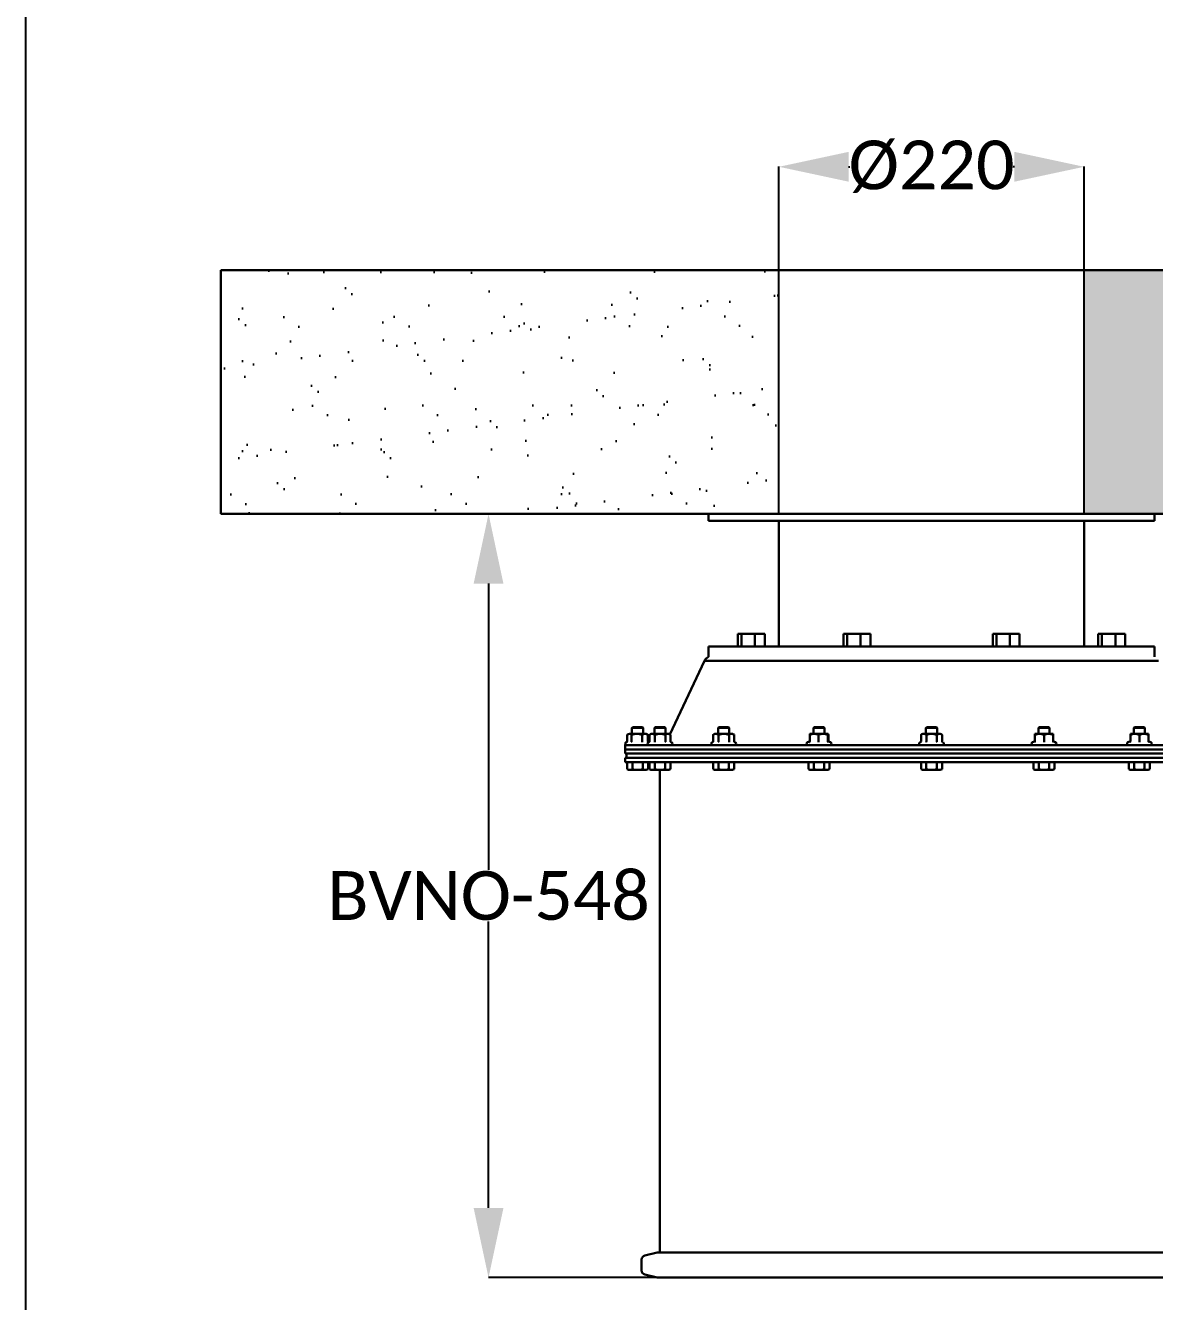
# Model space of a CAD drawing. Header units: millimetres. Extents: x 13935 to 21534, y -198 to 9202.
# Drawn here: x 13935 to 14746, y 5312 to 6227 of the extents above; entities that cross this region are included whole.
import ezdxf

# ---------------------------------------------------------------- set-up
doc = ezdxf.new("R2010")
doc.units = ezdxf.units.MM
doc.header["$LTSCALE"] = 326.7
doc.header["$PDMODE"] = 3
doc.header["$PDSIZE"] = 8
doc.layers.get('0').update_dxf_attribs({"linetype": 'CONTINUOUS'})
doc.layers.get('Defpoints').update_dxf_attribs({"linetype": 'CONTINUOUS'})
doc.styles.get("Standard").update_dxf_attribs({"font": 'calibri.ttf'})
doc.dimstyles.get("Standard").update_dxf_attribs({"dimtxt": 35, "dimasz": 35, "dimexe": 0.08, "dimexo": 1, "dimtad": 1, "dimdsep": 46, "dimtxsty": 'Standard', "dimblk": '_FILLED', "dimblk1": '_FILLED', "dimblk2": '_FILLED', "dimcen": 0.09, "dimazin": 2, "dimtol": 1, "dimtp": 0.01, "dimtm": 0.01, "dimtfac": 1, "dimtofl": 0, "dimtmove": 0, "dimatfit": 3, "dimldrblk": '_FILLED', "dimfxl": 1, "dimtolj": 1, "dimarcsym": 0})

# ---------------------------------------------------------------- blocks, each defined once
blk = doc.blocks.new('_FILLED')
at = {"color": 0, "linetype": 'ByBlock'}
blk.add_solid([(0, 0), (-1, 0.214), (-1, -0.214)], dxfattribs=at)
blk = doc.blocks.new('*D2243')
at = {"color": 0, "linetype": 'ByBlock', "lineweight": -2}
for p, q in [((14867.4, 5876.76), (14267.67, 5876.76)), ((14267.75, 5826.76), (14267.75, 5621.29)), ((14267.75, 5378.71), (14267.75, 5584.18)), ((14650.38, 5328.71), (14267.67, 5328.71))]:
    blk.add_line(p, q, dxfattribs=at)
at = {"layer": 'Defpoints', "color": 0}
for p in [(14868.4, 5876.76), (14267.75, 5328.71), (14651.38, 5328.71)]:
    blk.add_point(p, dxfattribs=at)
at = {"color": 0, "linetype": 'ByBlock', "lineweight": -2, "xscale": 50, "yscale": 50, "zscale": 50}
for p, rotation in [((14267.75, 5876.76), 90), ((14267.75, 5328.71), 270)]:
    blk.add_blockref('_FILLED', p, dxfattribs=dict(at, rotation=rotation))
at = {"color": 0, "lineweight": 30, "insert": (14267.75, 5602.73), "char_height": 35, "attachment_point": 5}
blk.add_mtext('\\A1;\\A1;BVNO-548', dxfattribs=at)
blk = doc.blocks.new('*D2269')
at = {"color": 0, "linetype": 'ByBlock', "lineweight": -2}
for p, q in [((14476.22, 5965.26), (14476.22, 6126)), ((14695.22, 5965.26), (14695.22, 6126)), ((14526.22, 6125.92), (14527.17, 6125.92)), ((14645.22, 6125.92), (14644.27, 6125.92))]:
    blk.add_line(p, q, dxfattribs=at)
at = {"layer": 'Defpoints', "color": 0}
for p in [(14695.22, 6125.92), (14476.22, 5964.26), (14695.22, 5964.26)]:
    blk.add_point(p, dxfattribs=at)
at = {"color": 0, "linetype": 'ByBlock', "lineweight": -2, "xscale": 50, "yscale": 50, "zscale": 50, "rotation": 180}
blk.add_blockref('_FILLED', (14476.22, 6125.92), dxfattribs=at)
at = {"color": 0, "linetype": 'ByBlock', "lineweight": -2, "xscale": 50, "yscale": 50, "zscale": 50}
blk.add_blockref('_FILLED', (14695.22, 6125.92), dxfattribs=at)
at = {"color": 0, "insert": (14585.72, 6125.92), "char_height": 35, "attachment_point": 5}
blk.add_mtext('\\A1;\\A1;%%C220', dxfattribs=at)

msp = doc.modelspace()

# ---------------------------------------------------------------- hatches: boundary and pattern name
at = {"linetype": 'ByBlock', "lineweight": 30}
h = msp.add_hatch(dxfattribs=at)
h.set_pattern_fill('AR-SAND', color=256)
h.set_pattern_definition([(37.5, (6942.39, 5304.786), (-1.60003, 48.94132), [0, -38.608, 0, -43.18, 0, -41.275]), (7.5, (6942.39, 5304.786), (44.95233, 71.6825), [0, -20.828, 0, -34.798, 0, -13.335]), (327.5, (6911.15, 5304.786), (79.09924, 0.14372), [0, -12.7, 0, -45.72, 0, -59.69]), (317.5, (6911.15, 5304.786), (76.35565, 22.29293), [0, -6.35, 0, -29.972, 0, -34.29])])
h.paths.add_polyline_path([(14476.21672, 5876.7575), (14425.71672, 5876.7575), (14075.71672, 5876.7575), (14075.71672, 6051.7575), (14476.21672, 6051.7575)])
h = msp.add_hatch(dxfattribs=at)
h.set_pattern_fill('AR-SAND', color=256)
h.set_pattern_definition([(37.5, (7975.873, 5304.493), (-1.60003, 48.94132), [0, -38.608, 0, -43.18, 0, -41.275]), (7.5, (7975.87, 5304.49), (44.95233, 71.6825), [0, -20.828, 0, -34.798, 0, -13.335]), (327.5, (7944.63, 5304.493), (79.09924, 0.14372), [0, -12.7, 0, -45.72, 0, -59.69]), (317.5, (7944.63, 5304.49), (76.35565, 22.29293), [0, -6.35, 0, -29.972, 0, -34.29])])
h.paths.add_polyline_path([(17131.09539, 5876.7575), (15459.19737, 5876.46395), (14695.21672, 5876.7575), (14695.21672, 6051.7575), (17131.09539, 6051.7575)])

# ---------------------------------------------------------------- linework, layer by layer
at = {"linetype": 'ByBlock'}
for p, q in [((13935.41719, 9201.73418), (13935.41719, 4662.21607)), ((14476.21672, 5876.7575), (14476.21672, 6051.7575)), ((14695.21672, 5876.7575), (14695.21672, 6051.7575))]:
    msp.add_line(p, q, dxfattribs=at)
at = {"linetype": 'ByBlock', "lineweight": 30}
for p, q in [((14075.71672, 5876.7575), (14075.71672, 6051.7575)), ((14075.71672, 6051.7575), (17131.09539, 6051.7575)), ((14425.71672, 5876.7575), (14585.71672, 5876.7575))]:
    msp.add_line(p, q, dxfattribs=at)
at = {"linetype": 'Continuous', "lineweight": 30}
for p, q in [((17131.09539, 5876.7575), (14075.71672, 5876.7575)), ((14425.71672, 5871.7575), (14425.71672, 5876.7575)), ((14425.71672, 5871.7575), (14745.71672, 5871.7575)), ((14476.21672, 5871.7575), (14476.21672, 5781.7575)), ((14695.21672, 5871.7575), (14695.21672, 5781.7575)), ((14745.71672, 5871.7575), (14745.71672, 5876.7575)), ((14446.71433, 5790.7575), (14446.71433, 5781.7575)), ((14466.03284, 5790.7575), (14446.71433, 5790.7575)), ((14449.30252, 5781.7575), (14449.30252, 5790.7575)), ((14458.96178, 5781.7575), (14458.96178, 5790.7575)), ((14466.03284, 5781.7575), (14466.03284, 5790.7575)), ((14522.48178, 5790.7575), (14522.48178, 5781.7575)), ((14541.8003, 5790.7575), (14522.48178, 5790.7575)), ((14525.06997, 5781.7575), (14525.06997, 5790.7575)), ((14534.72923, 5781.7575), (14534.72923, 5790.7575)), ((14541.8003, 5781.7575), (14541.8003, 5790.7575)), ((14629.63314, 5790.7575), (14629.63314, 5781.7575)), ((14648.95166, 5790.7575), (14629.63314, 5790.7575)), ((14632.22133, 5781.7575), (14632.22133, 5790.7575)), ((14641.88059, 5781.7575), (14641.88059, 5790.7575)), ((14648.95166, 5781.7575), (14648.95166, 5790.7575)), ((14705.4006, 5790.7575), (14705.4006, 5781.7575)), ((14724.71911, 5790.7575), (14705.4006, 5790.7575)), ((14707.98879, 5781.7575), (14707.98879, 5790.7575)), ((14717.64804, 5781.7575), (14717.64804, 5790.7575)), ((14724.71911, 5781.7575), (14724.71911, 5790.7575)), ((14425.71672, 5774.13804), (14425.71672, 5781.7575)), ((14425.71672, 5781.7575), (14745.71672, 5781.7575)), ((14745.71672, 5774.13858), (14745.71672, 5781.7575)), ((14397.84781, 5718.59555), (14422.81162, 5771.32491)), ((14748.62173, 5771.32491), (14422.81162, 5771.32491)), ((14370.71672, 5723.2575), (14371.21672, 5723.7575)), ((14370.71672, 5718.9575), (14370.71672, 5723.2575)), ((14378.71672, 5723.2575), (14370.71672, 5723.2575)), ((14378.21672, 5723.7575), (14371.21672, 5723.7575)), ((14378.21672, 5723.7575), (14378.71672, 5723.2575)), ((14378.71672, 5723.2575), (14378.71672, 5718.9575)), ((14386.77814, 5723.2575), (14387.27814, 5723.7575)), ((14386.77814, 5718.9575), (14386.77814, 5723.2575)), ((14394.77814, 5723.2575), (14386.77814, 5723.2575)), ((14394.27814, 5723.7575), (14387.27814, 5723.7575)), ((14394.27814, 5723.7575), (14394.77814, 5723.2575)), ((14394.77814, 5723.2575), (14394.77814, 5718.9575)), ((14432.51719, 5723.2575), (14433.01719, 5723.7575)), ((14432.51719, 5718.9575), (14432.51719, 5723.2575)), ((14440.51719, 5723.2575), (14432.51719, 5723.2575)), ((14440.01719, 5723.7575), (14433.01719, 5723.7575)), ((14440.01719, 5723.7575), (14440.51719, 5723.2575)), ((14440.51719, 5723.2575), (14440.51719, 5718.9575)), ((14500.97052, 5723.2575), (14501.47052, 5723.7575)), ((14500.97052, 5718.9575), (14500.97052, 5723.2575)), ((14508.97052, 5723.2575), (14500.97052, 5723.2575)), ((14508.47052, 5723.7575), (14501.47052, 5723.7575)), ((14508.47052, 5723.7575), (14508.97052, 5723.2575)), ((14508.97052, 5723.2575), (14508.97052, 5718.9575)), ((14581.71672, 5723.2575), (14582.21672, 5723.7575)), ((14581.71672, 5718.9575), (14581.71672, 5723.2575)), ((14589.71672, 5723.2575), (14581.71672, 5723.2575)), ((14589.21672, 5723.7575), (14582.21672, 5723.7575)), ((14589.21672, 5723.7575), (14589.71672, 5723.2575)), ((14589.71672, 5723.2575), (14589.71672, 5718.9575)), ((14662.46292, 5723.2575), (14662.96292, 5723.7575)), ((14662.46292, 5718.9575), (14662.46292, 5723.2575)), ((14670.46292, 5723.2575), (14662.46292, 5723.2575)), ((14669.96292, 5723.7575), (14662.96292, 5723.7575)), ((14669.96292, 5723.7575), (14670.46292, 5723.2575)), ((14670.46292, 5723.2575), (14670.46292, 5718.9575)), ((14730.91625, 5723.2575), (14731.41625, 5723.7575)), ((14730.91625, 5718.9575), (14730.91625, 5723.2575)), ((14738.91625, 5723.2575), (14730.91625, 5723.2575)), ((14738.41625, 5723.7575), (14731.41625, 5723.7575)), ((14738.41625, 5723.7575), (14738.91625, 5723.2575)), ((14738.91625, 5723.2575), (14738.91625, 5718.9575)), ((14367.23761, 5718.37695), (14367.5336, 5718.56377)), ((14367.23761, 5718.37695), (14367.23761, 5713.56456)), ((14381.21672, 5718.9575), (14368.83482, 5718.9575)), ((14370.43204, 5718.37695), (14370.43204, 5713.56456)), ((14377.91115, 5718.37695), (14377.91115, 5713.56456)), ((14381.21672, 5718.9575), (14381.89978, 5718.56314)), ((14382.19583, 5718.37695), (14382.19583, 5713.56456)), ((14383.38478, 5718.4423), (14383.27531, 5718.37695)), ((14383.27531, 5718.37695), (14383.27531, 5713.56456)), ((14397.27814, 5718.9575), (14384.27814, 5718.9575)), ((14387.20176, 5718.37695), (14387.20176, 5713.56456)), ((14394.70459, 5718.37695), (14394.70459, 5713.56456)), ((14398.1715, 5718.4423), (14398.28097, 5718.37695)), ((14398.28097, 5718.37695), (14398.28097, 5713.56456)), ((14429.06836, 5718.41004), (14429.0123, 5718.37695)), ((14429.0123, 5718.37695), (14429.0123, 5713.56456)), ((14443.01719, 5718.9575), (14430.01719, 5718.9575)), ((14432.85155, 5718.37695), (14432.85155, 5713.56456)), ((14440.35643, 5718.37695), (14440.35643, 5713.56456)), ((14443.96602, 5718.41004), (14444.02207, 5718.37695)), ((14444.02207, 5718.37695), (14444.02207, 5713.56456)), ((14498.28202, 5718.37695), (14498.28202, 5713.56456)), ((14511.46151, 5718.9575), (14498.47952, 5718.9575)), ((14504.57552, 5718.37695), (14504.57552, 5713.56456)), ((14511.26401, 5718.37695), (14511.26401, 5713.56456)), ((14511.65901, 5713.56456), (14511.65901, 5718.37695)), ((14578.22869, 5718.38718), (14578.21123, 5718.37695)), ((14578.21123, 5718.37695), (14578.21123, 5713.56456)), ((14592.21672, 5718.9575), (14579.21672, 5718.9575)), ((14581.99043, 5718.37695), (14581.99043, 5713.56456)), ((14589.49592, 5718.37695), (14589.49592, 5713.56456)), ((14593.20475, 5718.38718), (14593.22221, 5718.37695)), ((14593.22221, 5718.37695), (14593.22221, 5713.56456)), ((14659.96292, 5718.9575), (14659.96524, 5718.37695)), ((14672.96292, 5718.9575), (14659.96292, 5718.9575)), ((14659.96524, 5713.56456), (14659.96524, 5718.37695)), ((14666.46756, 5718.37695), (14666.46781, 5713.04362)), ((14672.96524, 5718.37695), (14672.96292, 5718.9575)), ((14672.96524, 5718.37695), (14672.96524, 5713.56456)), ((14728.41625, 5718.9575), (14728.41767, 5718.37695)), ((14741.41625, 5718.9575), (14728.41625, 5718.9575)), ((14728.41767, 5713.56456), (14728.41767, 5718.37695)), ((14734.91908, 5718.37695), (14734.91924, 5713.04362)), ((14741.41767, 5718.37695), (14741.41625, 5718.9575)), ((14741.41767, 5718.37695), (14741.41767, 5713.56456)), ((14365.71672, 5710.7575), (14365.71672, 5707.7575)), ((14365.71672, 5710.7575), (14805.71672, 5710.7575)), ((14365.71672, 5704.7575), (14365.71672, 5707.7575)), ((14805.7123, 5707.7575), (14365.71672, 5707.7575)), ((14805.71672, 5704.7575), (14365.71672, 5704.7575)), ((14367.1505, 5713.16943), (14366.47035, 5712.92187)), ((14366.71672, 5701.7575), (14366.71672, 5704.7575)), ((14382.61672, 5710.9575), (14366.81672, 5710.9575)), ((14366.8327, 5713.04361), (14367.14532, 5713.16716)), ((14366.86421, 5710.7575), (14366.86421, 5710.9575)), ((14367.5158, 5710.7575), (14367.5158, 5710.9575)), ((14368.87227, 5710.7575), (14368.87227, 5710.9575)), ((14370.80084, 5710.7575), (14370.80084, 5710.9575)), ((14373.11271, 5710.7575), (14373.11271, 5710.9575)), ((14375.58161, 5710.85348), (14375.58161, 5710.9575)), ((14377.96584, 5710.7575), (14377.96584, 5710.9575)), ((14380.03202, 5710.7575), (14380.03202, 5710.9575)), ((14381.5779, 5710.7575), (14381.5779, 5710.9575)), ((14382.45217, 5710.7575), (14382.45217, 5710.9575)), ((14382.86878, 5713.04454), (14382.53177, 5712.92187)), ((14382.58222, 5713.0605), (14382.74743, 5713.00037)), ((14382.98323, 5713.08613), (14382.86911, 5713.04361)), ((14398.66688, 5710.9575), (14382.88746, 5710.9575)), ((14383.06958, 5710.7575), (14383.06958, 5710.9575)), ((14383.98103, 5710.7575), (14383.98103, 5710.9575)), ((14385.55783, 5710.7575), (14385.55783, 5710.9575)), ((14387.64563, 5710.7575), (14387.64563, 5710.9575)), ((14390.04006, 5710.7575), (14390.04006, 5710.9575)), ((14392.50674, 5710.7575), (14392.50674, 5710.9575)), ((14394.80421, 5710.7575), (14394.80421, 5710.9575)), ((14396.70759, 5710.7575), (14396.70759, 5710.9575)), ((14398.03054, 5710.7575), (14398.03054, 5710.9575)), ((14398.57014, 5713.08725), (14399.02451, 5712.92187)), ((14398.57304, 5713.08613), (14398.68716, 5713.04361)), ((14398.64358, 5710.7575), (14398.64358, 5710.9575)), ((14428.66585, 5713.06566), (14428.27082, 5712.92187)), ((14444.39948, 5710.9575), (14428.62203, 5710.9575)), ((14428.78587, 5710.7575), (14428.78587, 5710.9575)), ((14429.66604, 5710.7575), (14429.66604, 5710.9575)), ((14431.21686, 5710.7575), (14431.21686, 5710.9575)), ((14433.2865, 5710.7575), (14433.2865, 5710.9575)), ((14435.67239, 5710.7575), (14435.67239, 5710.9575)), ((14437.98906, 5710.9575), (14437.98906, 5710.7575)), ((14438.14097, 5710.7575), (14438.14097, 5710.9575)), ((14440.45061, 5710.7575), (14440.45061, 5710.9575)), ((14442.37521, 5710.7575), (14442.37521, 5710.9575)), ((14443.7264, 5710.7575), (14443.7264, 5710.9575)), ((14444.36853, 5713.06566), (14444.76356, 5712.92187)), ((14444.37189, 5710.7575), (14444.37189, 5710.9575)), ((14498.13111, 5713.43397), (14496.72414, 5712.92187)), ((14512.87052, 5710.9575), (14497.07052, 5710.9575)), ((14497.14893, 5710.7575), (14497.14893, 5710.9575)), ((14497.87485, 5710.7575), (14497.87485, 5710.9575)), ((14498.13099, 5713.43356), (14498.21449, 5713.48465)), ((14498.28202, 5713.56456), (14498.25895, 5713.41198)), ((14499.29534, 5710.7575), (14499.29534, 5710.9575)), ((14501.27136, 5710.7575), (14501.27136, 5710.9575)), ((14503.60947, 5710.7575), (14503.60947, 5710.9575)), ((14506.08082, 5710.7575), (14506.08082, 5710.9575)), ((14508.44348, 5710.7575), (14508.44348, 5710.9575)), ((14510.46618, 5710.7575), (14510.46618, 5710.9575)), ((14511.62229, 5713.57338), (14511.6369, 5713.55245)), ((14511.6369, 5713.55245), (14511.81006, 5713.43357)), ((14511.68242, 5713.41199), (14511.65899, 5713.56479)), ((14511.80992, 5713.43397), (14513.21689, 5712.92187)), ((14511.95093, 5710.7575), (14511.95093, 5710.9575)), ((14512.75239, 5710.7575), (14512.75239, 5710.9575)), ((14577.47042, 5712.92187), (14577.80489, 5713.04361)), ((14593.61672, 5710.9575), (14577.81933, 5710.9575)), ((14577.97066, 5710.7575), (14577.97066, 5710.9575)), ((14578.82935, 5710.7575), (14578.82935, 5710.9575)), ((14580.36223, 5710.7575), (14580.36223, 5710.9575)), ((14582.41924, 5710.84377), (14582.41924, 5710.9575)), ((14584.79904, 5710.7575), (14584.79904, 5710.9575)), ((14587.15451, 5710.9575), (14587.15451, 5710.7575)), ((14587.26866, 5710.7575), (14587.26866, 5710.9575)), ((14589.58637, 5710.7575), (14589.58637, 5710.9575)), ((14591.52529, 5710.7575), (14591.52529, 5710.9575)), ((14592.89562, 5710.7575), (14592.89562, 5710.9575)), ((14593.56324, 5710.7575), (14593.56324, 5710.9575)), ((14593.61672, 5710.78073), (14593.61672, 5710.9575)), ((14593.62855, 5713.04361), (14593.96302, 5712.92187)), ((14659.63389, 5713.43774), (14658.21655, 5712.92187)), ((14658.57989, 5710.9575), (14658.56463, 5710.83849)), ((14658.57018, 5710.9575), (14674.36292, 5710.9575)), ((14658.71155, 5710.7575), (14658.71155, 5710.9575)), ((14659.56223, 5710.7575), (14659.56223, 5710.9575)), ((14661.08841, 5710.7575), (14661.08841, 5710.9575)), ((14663.14068, 5710.7575), (14663.14068, 5710.9575)), ((14665.51815, 5710.7575), (14665.51815, 5710.9575)), ((14667.88801, 5710.9575), (14667.88801, 5710.7575)), ((14667.9881, 5710.7575), (14667.9881, 5710.9575)), ((14670.30876, 5710.7575), (14670.30876, 5710.9575)), ((14672.25296, 5710.7575), (14672.25296, 5710.9575)), ((14673.14516, 5713.52156), (14673.2919, 5713.43776)), ((14673.29196, 5713.43774), (14674.7093, 5712.92187)), ((14673.6304, 5710.7575), (14673.6304, 5710.9575)), ((14674.30623, 5710.7575), (14674.30623, 5710.9575)), ((14674.36292, 5710.78509), (14674.36292, 5710.9575)), ((14728.08722, 5713.43774), (14726.66988, 5712.92187)), ((14727.0331, 5710.9575), (14727.0179, 5710.83849)), ((14727.02359, 5710.9575), (14742.81625, 5710.9575)), ((14727.16451, 5710.7575), (14727.16451, 5710.9575)), ((14728.01464, 5710.7575), (14728.01464, 5710.9575)), ((14728.08728, 5713.43776), (14728.32908, 5713.62552)), ((14729.54035, 5710.7575), (14729.54035, 5710.9575)), ((14731.59228, 5710.7575), (14731.59228, 5710.9575)), ((14733.9696, 5710.7575), (14733.9696, 5710.9575)), ((14736.34045, 5710.9575), (14736.34045, 5710.7575)), ((14736.43957, 5710.7575), (14736.43957, 5710.9575)), ((14738.76044, 5710.7575), (14738.76044, 5710.9575)), ((14740.705, 5710.7575), (14740.705, 5710.9575)), ((14741.50342, 5713.62552), (14741.74522, 5713.43776)), ((14741.74528, 5713.43774), (14743.16262, 5712.92187)), ((14742.08293, 5710.7575), (14742.08293, 5710.9575)), ((14742.75933, 5710.7575), (14742.75933, 5710.9575)), ((14742.81625, 5710.78541), (14742.81625, 5710.9575)), ((14365.71212, 5698.7575), (14365.71212, 5701.7575)), ((14365.71212, 5701.7575), (14805.72132, 5701.7575)), ((14365.71212, 5698.7575), (14805.72132, 5698.7575)), ((14367.21117, 5698.7575), (14367.21117, 5693.65806)), ((14370.96386, 5698.7575), (14370.96386, 5693.65806)), ((14378.46941, 5698.7575), (14378.46941, 5693.65806)), ((14382.22227, 5693.65806), (14382.22227, 5698.7575)), ((14383.27258, 5698.7575), (14383.27258, 5693.65806)), ((14387.02528, 5698.7575), (14387.02528, 5693.65806)), ((14394.53083, 5698.7575), (14394.53083, 5693.65806)), ((14398.28369, 5693.65806), (14398.28369, 5698.7575)), ((14429.01164, 5698.7575), (14429.01164, 5693.65806)), ((14432.76433, 5698.7575), (14432.76433, 5693.65806)), ((14440.26988, 5698.7575), (14440.26988, 5693.65806)), ((14444.02274, 5693.65806), (14444.02274, 5698.7575)), ((14497.46496, 5698.7575), (14497.46496, 5693.65806)), ((14501.21765, 5698.7575), (14501.21765, 5693.65806)), ((14508.72321, 5698.7575), (14508.72321, 5693.65806)), ((14512.47607, 5693.65806), (14512.47607, 5698.7575)), ((14578.21117, 5698.7575), (14578.21117, 5693.65806)), ((14581.96386, 5698.7575), (14581.96386, 5693.65806)), ((14589.46941, 5698.7575), (14589.46941, 5693.65806)), ((14593.22227, 5693.65806), (14593.22227, 5698.7575)), ((14658.95737, 5698.7575), (14658.95737, 5693.65806)), ((14662.71006, 5698.7575), (14662.71006, 5693.65806)), ((14670.21562, 5698.7575), (14670.21562, 5693.65806)), ((14673.96848, 5693.65806), (14673.96848, 5698.7575)), ((14727.4107, 5698.7575), (14727.4107, 5693.65806)), ((14731.16339, 5698.7575), (14731.16339, 5693.65806)), ((14738.66894, 5698.7575), (14738.66894, 5693.65806)), ((14742.4218, 5693.65806), (14742.4218, 5698.7575)), ((14368.21672, 5693.0775), (14381.21672, 5693.0775)), ((14384.27814, 5693.0775), (14397.27814, 5693.0775)), ((14390.71672, 5346.80791), (14390.71672, 5693.0775)), ((14430.01719, 5693.0775), (14443.01719, 5693.0775)), ((14498.47052, 5693.0775), (14511.47052, 5693.0775)), ((14579.21672, 5693.0775), (14592.21672, 5693.0775)), ((14659.96292, 5693.0775), (14672.96292, 5693.0775)), ((14728.41625, 5693.0775), (14741.41625, 5693.0775)), ((14377.61672, 5333.8492), (14377.61672, 5341.6658)), ((14379.88232, 5344.57452), (14388.72803, 5346.80791)), ((14388.72803, 5346.80791), (14782.70541, 5346.80791)), ((14379.88232, 5330.94048), (14388.72803, 5328.7071)), ((14782.70541, 5328.7071), (14388.72803, 5328.7071))]:
    msp.add_line(p, q, dxfattribs=at)
msp.add_lwpolyline([(14659.63395, 5713.43776), (14659.78068, 5713.52156), (14659.91931, 5713.70338)], dxfattribs=at)
for centre, radius, start, end in [((14428.23457, 5768.7575), 6, 115.07232953, 154.6655885), ((14499.96776, 5704.99387), 14.15409, 71.00155013, 71.46425448), ((14509.34408, 5703.65963), 15.47057, 107.18623863, 107.95285237), ((14366.81672, 5711.97023), 1.01272, 110, 270), ((14376.86991, 5711.7575), 1, 288.41460156, 306.86989765), ((14382.87814, 5711.97023), 1.01272, 110, 270), ((14382.61672, 5711.97023), 1.01272, 270, 277.79391865), ((14391.81222, 5711.7575), 1, 288.41460156, 306.86989765), ((14393.5683, 5711.7575), 1, 295.79627488, 306.86989765), ((14398.67814, 5711.97023), 1.01272, 270, 70), ((14428.61719, 5711.97023), 1.01272, 110, 270), ((14437.47964, 5711.7575), 1, 288.41460156, 306.86989765), ((14439.22874, 5711.7575), 1, 288.41460156, 306.86989765), ((14444.41719, 5711.97023), 1.01272, 270, 70), ((14497.07052, 5711.97023), 1.01272, 110, 270), ((14507.30222, 5711.7575), 1, 288.41460156, 306.86989765), ((14512.87052, 5711.97023), 1.01272, 270, 70), ((14586.63047, 5711.7575), 1, 295.93306542, 301.93597373), ((14588.3746, 5711.7575), 1, 288.41460156, 306.86989765), ((14658.56292, 5711.97023), 1.01272, 110, 270), ((14667.35861, 5711.7575), 1, 297.03210522, 306.86989765), ((14669.10086, 5711.7575), 1, 288.41460156, 306.86989765), ((14674.36292, 5711.97023), 1.01272, 270, 70), ((14727.01625, 5711.97023), 1.01272, 110, 270), ((14735.81068, 5711.7575), 1, 297.10795406, 306.86989765), ((14737.5528, 5711.7575), 1, 288.41460156, 306.86989765), ((14742.81625, 5711.97023), 1.01272, 270, 70), ((14380.61672, 5341.6658), 3, 104.17, 180), ((14380.61672, 5333.8492), 3, 180, 255.83)]:
    msp.add_arc(centre, radius, start, end, dxfattribs=at)
for points in [[(14367.53367, 5718.56307), (14367.92624, 5718.78954), (14368.38162, 5718.9575), (14368.83482, 5718.9575)], [(14368.83482, 5718.9575), (14369.00742, 5718.9575), (14369.18107, 5718.9346), (14369.3486, 5718.89307)], [(14369.3486, 5718.89307), (14369.73688, 5718.79682), (14370.10097, 5718.60149), (14370.43204, 5718.37695)], [(14370.43204, 5718.37695), (14371.64367, 5718.72795), (14372.91014, 5718.9575), (14374.17159, 5718.9575)], [(14374.17159, 5718.9575), (14375.43304, 5718.9575), (14376.69952, 5718.72795), (14377.91115, 5718.37695)], [(14377.91115, 5718.37695), (14378.5714, 5718.71082), (14379.31362, 5718.9575), (14380.05349, 5718.9575)], [(14380.05349, 5718.9575), (14380.2842, 5718.9575), (14380.51575, 5718.935), (14380.74262, 5718.89307)], [(14380.74262, 5718.89307), (14380.98597, 5718.8481), (14381.22574, 5718.78061), (14381.45876, 5718.69725)], [(14381.45876, 5718.69725), (14381.71099, 5718.60701), (14381.95677, 5718.49783), (14382.19583, 5718.37695)], [(14383.27531, 5718.37695), (14383.69213, 5718.60695), (14384.14037, 5718.79882), (14384.60703, 5718.89299)], [(14384.60703, 5718.89299), (14384.81445, 5718.93485), (14385.02694, 5718.9575), (14385.23853, 5718.9575)], [(14385.23853, 5718.9575), (14385.92095, 5718.9575), (14386.60427, 5718.70665), (14387.20176, 5718.37695)], [(14387.20176, 5718.37695), (14388.41744, 5718.72801), (14389.68782, 5718.9575), (14390.95317, 5718.9575)], [(14390.95317, 5718.9575), (14392.21853, 5718.9575), (14393.48891, 5718.72801), (14394.70459, 5718.37695)], [(14394.70459, 5718.37695), (14395.0804, 5718.60462), (14395.48859, 5718.79795), (14395.91758, 5718.89299)], [(14395.91758, 5718.89299), (14396.10595, 5718.93472), (14396.29985, 5718.9575), (14396.49278, 5718.9575)], [(14396.49278, 5718.9575), (14397.07814, 5718.9575), (14397.66448, 5718.73442), (14398.17143, 5718.44176)], [(14429.0123, 5718.37695), (14429.41892, 5718.60641), (14429.8572, 5718.79862), (14430.31445, 5718.89299)], [(14430.31445, 5718.89299), (14430.51713, 5718.93482), (14430.72498, 5718.9575), (14430.93193, 5718.9575)], [(14430.93193, 5718.9575), (14431.60042, 5718.9575), (14432.26936, 5718.7055), (14432.85155, 5718.37695)], [(14432.85155, 5718.37695), (14434.06758, 5718.72801), (14435.3383, 5718.9575), (14436.60399, 5718.9575)], [(14436.60399, 5718.9575), (14437.86969, 5718.9575), (14439.1404, 5718.72801), (14440.35643, 5718.37695)], [(14440.35643, 5718.37695), (14440.74271, 5718.60526), (14441.16113, 5718.79819), (14441.5997, 5718.89299)], [(14441.5997, 5718.89299), (14441.79293, 5718.93476), (14441.99156, 5718.9575), (14442.18925, 5718.9575)], [(14442.18925, 5718.9575), (14442.809, 5718.9575), (14443.42925, 5718.71959), (14443.96598, 5718.40972)], [(14498.28202, 5718.37695), (14499.29055, 5718.72415), (14500.36215, 5718.9575), (14501.42877, 5718.9575)], [(14501.42877, 5718.9575), (14502.4577, 5718.9575), (14503.49173, 5718.74079), (14504.46729, 5718.41372)], [(14504.77286, 5718.43943), (14505.7885, 5718.75348), (14506.85667, 5718.9575), (14507.91976, 5718.9575)], [(14511.26401, 5718.37695), (14510.18765, 5718.72562), (14509.05118, 5718.9575), (14507.91976, 5718.9575)], [(14578.21123, 5718.37695), (14578.61081, 5718.60603), (14579.04223, 5718.79848), (14579.49301, 5718.89299)], [(14579.49301, 5718.89299), (14579.69242, 5718.9348), (14579.89709, 5718.9575), (14580.10083, 5718.9575)], [(14580.10083, 5718.9575), (14580.75976, 5718.9575), (14581.41879, 5718.70468), (14581.99043, 5718.37695)], [(14581.99043, 5718.37695), (14583.20657, 5718.72802), (14584.47738, 5718.9575), (14585.74318, 5718.9575)], [(14585.74318, 5718.9575), (14587.00897, 5718.9575), (14588.27979, 5718.72802), (14589.49592, 5718.37695)], [(14589.49592, 5718.37695), (14590.05827, 5718.70392), (14590.70857, 5718.9575), (14591.35907, 5718.9575)], [(14591.35907, 5718.9575), (14591.77558, 5718.9575), (14592.196, 5718.8557), (14592.58119, 5718.69725)], [(14592.58119, 5718.69725), (14592.79588, 5718.60893), (14593.00369, 5718.50314), (14593.20474, 5718.38707)], [(14659.96524, 5718.37695), (14661.00965, 5718.72496), (14662.11554, 5718.9575), (14663.2164, 5718.9575)], [(14663.2164, 5718.9575), (14664.31726, 5718.9575), (14665.42315, 5718.72496), (14666.46756, 5718.37695)], [(14666.46756, 5718.37695), (14667.51117, 5718.72494), (14668.6163, 5718.9575), (14669.7164, 5718.9575)], [(14669.7164, 5718.9575), (14670.8165, 5718.9575), (14671.92163, 5718.72494), (14672.96524, 5718.37695)], [(14728.41767, 5718.37695), (14729.46192, 5718.72495), (14730.56766, 5718.9575), (14731.66838, 5718.9575)], [(14731.66838, 5718.9575), (14732.76909, 5718.9575), (14733.87483, 5718.72495), (14734.91908, 5718.37695)], [(14734.91908, 5718.37695), (14735.96285, 5718.72494), (14737.06813, 5718.9575), (14738.16838, 5718.9575)], [(14738.16838, 5718.9575), (14739.26863, 5718.9575), (14740.3739, 5718.72494), (14741.41767, 5718.37695)], [(14370.43203, 5713.56479), (14370.43215, 5713.37463), (14370.36041, 5713.14584), (14370.20007, 5713.04362)], [(14374.56646, 5710.9575), (14374.39802, 5710.86688), (14374.2119, 5710.7805), (14374.02063, 5710.7805)], [(14377.91115, 5713.56456), (14377.91105, 5713.3816), (14377.94503, 5713.16254), (14378.08408, 5713.04362)], [(14383.27531, 5713.56479), (14383.27545, 5713.37984), (14383.13412, 5713.1947), (14382.97717, 5713.09684)], [(14387.20175, 5713.56479), (14387.20186, 5713.37946), (14387.15542, 5713.1561), (14387.00814, 5713.04362)], [(14391.50292, 5710.9575), (14391.33467, 5710.86661), (14391.14844, 5710.7805), (14390.9572, 5710.7805)], [(14394.70459, 5713.56456), (14394.70448, 5713.37702), (14394.7632, 5713.15073), (14394.91715, 5713.04362)], [(14398.28096, 5713.56479), (14398.28083, 5713.37983), (14398.42217, 5713.19468), (14398.57912, 5713.09683)], [(14429.01231, 5713.56479), (14429.01247, 5713.34451), (14428.813, 5713.11895), (14428.60601, 5713.04362)], [(14432.85154, 5713.56479), (14432.85166, 5713.3789), (14432.80216, 5713.15469), (14432.6531, 5713.04362)], [(14437.1351, 5710.9575), (14436.9667, 5710.86664), (14436.78036, 5710.7805), (14436.58901, 5710.7805)], [(14440.35643, 5713.56456), (14440.35633, 5713.37761), (14440.41194, 5713.15201), (14440.56427, 5713.04362)], [(14444.02206, 5713.56479), (14444.02191, 5713.34451), (14444.22138, 5713.11895), (14444.42837, 5713.04362)], [(14502.10662, 5710.76728), (14502.27547, 5710.78675), (14502.45566, 5710.87211), (14502.55505, 5711.00999)], [(14505.06761, 5710.9575), (14504.89898, 5710.86679), (14504.71261, 5710.7805), (14504.52113, 5710.7805)], [(14504.5755, 5713.56479), (14504.57551, 5713.39092), (14504.57902, 5713.2157), (14504.55413, 5713.04362)], [(14511.26399, 5713.56479), (14511.26397, 5713.35723), (14511.41433, 5713.12626), (14511.60472, 5713.04362)], [(14577.01875, 5712.59372), (14576.90392, 5712.44728), (14576.82888, 5712.26118), (14576.80962, 5712.07608)], [(14577.47042, 5712.92187), (14577.29554, 5712.85823), (14577.13359, 5712.74016), (14577.01875, 5712.59372)], [(14578.21124, 5713.56479), (14578.21139, 5713.3445), (14578.0119, 5713.11895), (14577.8049, 5713.04362)], [(14581.99042, 5713.56479), (14581.99054, 5713.3785), (14581.93894, 5713.15375), (14581.7887, 5713.04362)], [(14583.27494, 5710.76728), (14583.44598, 5710.78659), (14583.62954, 5710.87074), (14583.73072, 5711.00999)], [(14586.26149, 5710.9575), (14586.093, 5710.86665), (14585.90661, 5710.7805), (14585.7152, 5710.7805)], [(14589.49592, 5713.56456), (14589.49582, 5713.378), (14589.54932, 5713.15291), (14589.70051, 5713.04362)], [(14593.2222, 5713.56479), (14593.22205, 5713.3445), (14593.42154, 5713.11895), (14593.62854, 5713.04362)], [(14593.61665, 5710.9575), (14593.80275, 5710.9575), (14593.99532, 5711.01306), (14594.15331, 5711.11139)], [(14659.61347, 5713.04362), (14659.80669, 5713.12484), (14659.96531, 5713.35519), (14659.96526, 5713.56479)], [(14662.2481, 5710.9575), (14662.06264, 5710.83955), (14661.77845, 5710.71566), (14661.59886, 5710.84237)], [(14663.99521, 5710.76728), (14664.16613, 5710.7866), (14664.3495, 5710.87082), (14664.45058, 5711.00999)], [(14672.96523, 5713.56479), (14672.96519, 5713.35514), (14673.12398, 5713.12482), (14673.31726, 5713.04362)], [(14728.06585, 5713.04362), (14728.25908, 5713.12483), (14728.41773, 5713.35518), (14728.41768, 5713.56479)], [(14730.69983, 5710.9575), (14730.51441, 5710.83956), (14730.23025, 5710.71566), (14730.0507, 5710.84237)], [(14732.44674, 5710.76728), (14732.61764, 5710.7866), (14732.801, 5710.87083), (14732.90208, 5711.00999)], [(14741.41765, 5713.56479), (14741.41762, 5713.35515), (14741.57637, 5713.12482), (14741.76964, 5713.04362)], [(14369.08751, 5693.0775), (14368.43283, 5693.0775), (14367.77819, 5693.33069), (14367.21122, 5693.65803)], [(14370.96386, 5693.65806), (14370.39687, 5693.3307), (14369.74221, 5693.0775), (14369.08751, 5693.0775)], [(14374.71663, 5693.0775), (14373.45083, 5693.0775), (14372.18, 5693.30699), (14370.96386, 5693.65806)], [(14378.46941, 5693.65806), (14377.25326, 5693.30699), (14375.98244, 5693.0775), (14374.71663, 5693.0775)], [(14380.34584, 5693.0775), (14379.69111, 5693.0775), (14379.03643, 5693.3307), (14378.46941, 5693.65806)], [(14380.94951, 5693.14205), (14380.75151, 5693.10024), (14380.54821, 5693.0775), (14380.34584, 5693.0775)], [(14382.22227, 5693.65806), (14381.82581, 5693.42917), (14381.39743, 5693.23664), (14380.94951, 5693.14205)], [(14385.14893, 5693.0775), (14384.49425, 5693.0775), (14383.83961, 5693.33069), (14383.27264, 5693.65803)], [(14387.02528, 5693.65806), (14386.45829, 5693.3307), (14385.80363, 5693.0775), (14385.14893, 5693.0775)], [(14390.77805, 5693.0775), (14389.51225, 5693.0775), (14388.24142, 5693.30699), (14387.02528, 5693.65806)], [(14394.53083, 5693.65806), (14393.31468, 5693.30699), (14392.04386, 5693.0775), (14390.77805, 5693.0775)], [(14396.40726, 5693.0775), (14395.75253, 5693.0775), (14395.09785, 5693.3307), (14394.53083, 5693.65806)], [(14397.01093, 5693.14205), (14396.81293, 5693.10024), (14396.60963, 5693.0775), (14396.40726, 5693.0775)], [(14398.28369, 5693.65806), (14397.88723, 5693.42917), (14397.45885, 5693.23664), (14397.01093, 5693.14205)], [(14430.88798, 5693.0775), (14430.2333, 5693.0775), (14429.57866, 5693.33069), (14429.01169, 5693.65803)], [(14432.76433, 5693.65806), (14432.19734, 5693.3307), (14431.54268, 5693.0775), (14430.88798, 5693.0775)], [(14436.5171, 5693.0775), (14435.2513, 5693.0775), (14433.98047, 5693.30699), (14432.76433, 5693.65806)], [(14440.26988, 5693.65806), (14439.05373, 5693.30699), (14437.78291, 5693.0775), (14436.5171, 5693.0775)], [(14442.14631, 5693.0775), (14441.49158, 5693.0775), (14440.8369, 5693.3307), (14440.26988, 5693.65806)], [(14442.74998, 5693.14205), (14442.55198, 5693.10024), (14442.34868, 5693.0775), (14442.14631, 5693.0775)], [(14444.02274, 5693.65806), (14443.62628, 5693.42917), (14443.1979, 5693.23664), (14442.74998, 5693.14205)], [(14499.34131, 5693.0775), (14498.68663, 5693.0775), (14498.03199, 5693.33069), (14497.46502, 5693.65803)], [(14501.21765, 5693.65806), (14500.65067, 5693.3307), (14499.99601, 5693.0775), (14499.34131, 5693.0775)], [(14504.97043, 5693.0775), (14503.70462, 5693.0775), (14502.4338, 5693.30699), (14501.21765, 5693.65806)], [(14508.72321, 5693.65806), (14507.50706, 5693.30699), (14506.23624, 5693.0775), (14504.97043, 5693.0775)], [(14510.59964, 5693.0775), (14509.94491, 5693.0775), (14509.29022, 5693.3307), (14508.72321, 5693.65806)], [(14511.20331, 5693.14205), (14511.0053, 5693.10024), (14510.80201, 5693.0775), (14510.59964, 5693.0775)], [(14512.47607, 5693.65806), (14512.0796, 5693.42917), (14511.65122, 5693.23664), (14511.20331, 5693.14205)], [(14580.08751, 5693.0775), (14579.43283, 5693.0775), (14578.77819, 5693.33069), (14578.21122, 5693.65803)], [(14581.96386, 5693.65806), (14581.39687, 5693.3307), (14580.74221, 5693.0775), (14580.08751, 5693.0775)], [(14585.71663, 5693.0775), (14584.45083, 5693.0775), (14583.18, 5693.30699), (14581.96386, 5693.65806)], [(14589.46941, 5693.65806), (14588.25326, 5693.30699), (14586.98244, 5693.0775), (14585.71663, 5693.0775)], [(14591.34584, 5693.0775), (14590.69111, 5693.0775), (14590.03643, 5693.3307), (14589.46941, 5693.65806)], [(14591.94951, 5693.14205), (14591.75151, 5693.10024), (14591.54821, 5693.0775), (14591.34584, 5693.0775)], [(14593.22227, 5693.65806), (14592.82581, 5693.42917), (14592.39743, 5693.23664), (14591.94951, 5693.14205)], [(14660.83372, 5693.0775), (14660.17903, 5693.0775), (14659.5244, 5693.33069), (14658.95743, 5693.65803)], [(14662.71006, 5693.65806), (14662.14308, 5693.3307), (14661.48842, 5693.0775), (14660.83372, 5693.0775)], [(14666.46284, 5693.0775), (14665.19703, 5693.0775), (14663.92621, 5693.30699), (14662.71006, 5693.65806)], [(14670.21562, 5693.65806), (14668.99947, 5693.30699), (14667.72864, 5693.0775), (14666.46284, 5693.0775)], [(14672.09205, 5693.0775), (14671.43732, 5693.0775), (14670.78263, 5693.3307), (14670.21562, 5693.65806)], [(14672.69572, 5693.14205), (14672.49771, 5693.10024), (14672.29442, 5693.0775), (14672.09205, 5693.0775)], [(14673.96848, 5693.65806), (14673.57201, 5693.42917), (14673.14363, 5693.23664), (14672.69572, 5693.14205)], [(14729.28704, 5693.0775), (14728.63236, 5693.0775), (14727.97772, 5693.33069), (14727.41075, 5693.65803)], [(14731.16339, 5693.65806), (14730.5964, 5693.3307), (14729.94175, 5693.0775), (14729.28704, 5693.0775)], [(14734.91617, 5693.0775), (14733.65036, 5693.0775), (14732.37954, 5693.30699), (14731.16339, 5693.65806)], [(14738.66894, 5693.65806), (14737.4528, 5693.30699), (14736.18197, 5693.0775), (14734.91617, 5693.0775)], [(14740.54537, 5693.0775), (14739.89064, 5693.0775), (14739.23596, 5693.3307), (14738.66894, 5693.65806)], [(14741.14904, 5693.14205), (14740.95104, 5693.10024), (14740.74774, 5693.0775), (14740.54537, 5693.0775)], [(14742.4218, 5693.65806), (14742.02534, 5693.42917), (14741.59696, 5693.23664), (14741.14904, 5693.14205)]]:
    msp.add_open_spline(points, degree=3, dxfattribs=at)
for points, knots in [([(14498.47952, 5718.9575), (14498.45807, 5718.9575), (14498.31147, 5718.76175), (14498.3155, 5718.56055), (14498.28202, 5718.37695)], [0, 0, 0, 0, 0.103079832, 1, 1, 1, 1]), ([(14511.46151, 5718.9575), (14511.44006, 5718.9575), (14511.29346, 5718.76174), (14511.29748, 5718.56055), (14511.26401, 5718.37695)], [0, 0, 0, 0, 0.103083676, 1, 1, 1, 1]), ([(14511.46151, 5718.9575), (14511.48295, 5718.9575), (14511.62967, 5718.76189), (14511.62553, 5718.56057), (14511.65901, 5718.37695)], [0, 0, 0, 0, 0.103034287, 1, 1, 1, 1]), ([(14366.8273, 5710.84795), (14366.82692, 5710.85881), (14366.82675, 5710.8829), (14366.82748, 5710.90697), (14366.82806, 5710.92017)], [0, 0, 0, 0, 0.451427089, 1, 1, 1, 1]), ([(14366.82806, 5710.92017), (14366.82866, 5710.93406), (14366.83037, 5710.96402), (14366.83267, 5710.99394), (14366.83403, 5711.00999)], [0, 0, 0, 0, 0.463219291, 1, 1, 1, 1]), ([(14367.04601, 5713.17834), (14367.01446, 5713.1488), (14366.94747, 5713.09645), (14366.87149, 5713.05778), (14366.83271, 5713.04362)], [0, 0, 0, 0, 0.511441656, 1, 1, 1, 1]), ([(14367.23762, 5713.56479), (14367.23767, 5713.49361), (14367.1939, 5713.34684), (14367.10112, 5713.22993), (14367.04601, 5713.17834)], [0, 0, 0, 0, 0.485285875, 1, 1, 1, 1]), ([(14367.08713, 5710.84795), (14367.09889, 5710.86969), (14367.12234, 5710.92299), (14367.14077, 5710.9781), (14367.15049, 5711.00999)], [0, 0, 0, 0, 0.425708485, 1, 1, 1, 1]), ([(14368.0938, 5710.84795), (14368.11542, 5710.86827), (14368.15832, 5710.91943), (14368.19135, 5710.97719), (14368.20759, 5711.00999)], [0, 0, 0, 0, 0.447678258, 1, 1, 1, 1]), ([(14369.52805, 5710.76728), (14369.58493, 5710.77541), (14369.70508, 5710.80748), (14369.80372, 5710.88609), (14369.84601, 5710.93474)], [0, 0, 0, 0, 0.471311684, 1, 1, 1, 1]), ([(14369.84601, 5710.93474), (14369.85594, 5710.94617), (14369.8755, 5710.97059), (14369.89319, 5710.9964), (14369.90185, 5711.00999)], [0, 0, 0, 0, 0.484403882, 1, 1, 1, 1]), ([(14371.62365, 5710.76728), (14371.70576, 5710.77687), (14371.87839, 5710.81681), (14372.01491, 5710.93673), (14372.06742, 5711.00999)], [0, 0, 0, 0, 0.478392407, 1, 1, 1, 1]), ([(14376.76596, 5710.84795), (14376.79935, 5710.86672), (14376.86462, 5710.9138), (14376.91631, 5710.97556), (14376.93919, 5711.00999)], [0, 0, 0, 0, 0.480937067, 1, 1, 1, 1]), ([(14379.02334, 5710.84795), (14379.05228, 5710.86694), (14379.10852, 5710.91505), (14379.15028, 5710.97609), (14379.16851, 5711.00999)], [0, 0, 0, 0, 0.47349383, 1, 1, 1, 1]), ([(14380.85915, 5710.84795), (14380.88114, 5710.86757), (14380.92292, 5710.9179), (14380.95023, 5710.97702), (14380.96205, 5711.00999)], [0, 0, 0, 0, 0.45691581, 1, 1, 1, 1]), ([(14382.0937, 5710.84795), (14382.10647, 5710.86895), (14382.12844, 5710.92208), (14382.13966, 5710.97804), (14382.14426, 5711.00999)], [0, 0, 0, 0, 0.432183292, 1, 1, 1, 1]), ([(14382.19582, 5713.56479), (14382.19577, 5713.49363), (14382.23952, 5713.34689), (14382.33226, 5713.23), (14382.38735, 5713.17841)], [0, 0, 0, 0, 0.485286271, 1, 1, 1, 1]), ([(14382.38735, 5713.17841), (14382.41891, 5713.14885), (14382.48593, 5713.09648), (14382.56194, 5713.05779), (14382.60073, 5713.04362)], [0, 0, 0, 0, 0.511442855, 1, 1, 1, 1]), ([(14382.61529, 5710.9575), (14382.61384, 5710.91662), (14382.61033, 5710.87204), (14382.60565, 5710.7805), (14382.58599, 5710.7805)], [0, 0, 0, 0, 0.67541237, 1, 1, 1, 1]), ([(14382.97717, 5713.09684), (14382.95986, 5713.08605), (14382.92472, 5713.06636), (14382.88773, 5713.05039), (14382.86912, 5713.04362)], [0, 0, 0, 0, 0.507448151, 1, 1, 1, 1]), ([(14382.89195, 5710.84795), (14382.89578, 5710.87043), (14382.9049, 5710.92443), (14382.91385, 5710.97845), (14382.91903, 5711.00999)], [0, 0, 0, 0, 0.416369316, 1, 1, 1, 1]), ([(14383.4222, 5710.84795), (14383.43777, 5710.86915), (14383.46858, 5710.92179), (14383.49223, 5710.9778), (14383.50434, 5711.00999)], [0, 0, 0, 0, 0.433285519, 1, 1, 1, 1]), ([(14384.67251, 5710.84795), (14384.69697, 5710.8679), (14384.74557, 5710.91824), (14384.78339, 5710.97687), (14384.80166, 5711.00999)], [0, 0, 0, 0, 0.454780151, 1, 1, 1, 1]), ([(14386.2809, 5710.76728), (14386.35516, 5710.777), (14386.5153, 5710.82002), (14386.63596, 5710.93858), (14386.68401, 5711.00999)], [0, 0, 0, 0, 0.465274255, 1, 1, 1, 1]), ([(14388.91586, 5710.94853), (14388.92492, 5710.958), (14388.9427, 5710.97793), (14388.95911, 5710.99901), (14388.96711, 5711.00999)], [0, 0, 0, 0, 0.490814906, 1, 1, 1, 1]), ([(14393.65915, 5710.84795), (14393.69128, 5710.86677), (14393.754, 5710.91409), (14393.80281, 5710.9757), (14393.8243, 5711.00999)], [0, 0, 0, 0, 0.479194114, 1, 1, 1, 1]), ([(14395.79125, 5710.84795), (14395.80751, 5710.85959), (14395.83916, 5710.88633), (14395.86602, 5710.91787), (14395.87853, 5710.93503)], [0, 0, 0, 0, 0.484901037, 1, 1, 1, 1]), ([(14395.87853, 5710.93503), (14395.88682, 5710.94641), (14395.90279, 5710.97076), (14395.91646, 5710.99648), (14395.92294, 5711.00999)], [0, 0, 0, 0, 0.484347594, 1, 1, 1, 1]), ([(14397.43264, 5710.84795), (14397.45164, 5710.86796), (14397.48702, 5710.91931), (14397.50865, 5710.9774), (14397.51797, 5711.00999)], [0, 0, 0, 0, 0.448724014, 1, 1, 1, 1]), ([(14398.42263, 5710.84795), (14398.42594, 5710.85604), (14398.43212, 5710.8737), (14398.43679, 5710.8918), (14398.43897, 5710.9015)], [0, 0, 0, 0, 0.467930941, 1, 1, 1, 1]), ([(14398.43897, 5710.9015), (14398.44261, 5710.91774), (14398.44868, 5710.9538), (14398.45199, 5710.99018), (14398.45325, 5711.00999)], [0, 0, 0, 0, 0.456147478, 1, 1, 1, 1]), ([(14398.57912, 5713.09683), (14398.59643, 5713.08604), (14398.63156, 5713.06636), (14398.66855, 5713.05039), (14398.68716, 5713.04362)], [0, 0, 0, 0, 0.507447325, 1, 1, 1, 1]), ([(14428.62539, 5710.84795), (14428.62866, 5710.87045), (14428.6368, 5710.92447), (14428.64512, 5710.97847), (14428.64999, 5711.00999)], [0, 0, 0, 0, 0.416092516, 1, 1, 1, 1]), ([(14429.12282, 5710.84795), (14429.13794, 5710.86921), (14429.16787, 5710.92195), (14429.19088, 5710.97784), (14429.20271, 5711.00999)], [0, 0, 0, 0, 0.432319015, 1, 1, 1, 1]), ([(14430.34406, 5710.84795), (14430.36819, 5710.86794), (14430.41613, 5710.91838), (14430.45338, 5710.9769), (14430.47142, 5711.00999)], [0, 0, 0, 0, 0.45395369, 1, 1, 1, 1]), ([(14431.93215, 5710.76728), (14432.00578, 5710.77701), (14432.1649, 5710.8203), (14432.28426, 5710.93873), (14432.33193, 5711.00999)], [0, 0, 0, 0, 0.464172326, 1, 1, 1, 1]), ([(14439.29807, 5710.84795), (14439.33037, 5710.86676), (14439.39344, 5710.91404), (14439.44264, 5710.97568), (14439.46432, 5711.00999)], [0, 0, 0, 0, 0.47945539, 1, 1, 1, 1]), ([(14441.44695, 5710.84795), (14441.47398, 5710.86707), (14441.52632, 5710.91575), (14441.56398, 5710.97635), (14441.58037, 5711.00999)], [0, 0, 0, 0, 0.469439621, 1, 1, 1, 1]), ([(14443.11327, 5710.84795), (14443.13265, 5710.8679), (14443.16885, 5710.91913), (14443.19119, 5710.97735), (14443.20081, 5711.00999)], [0, 0, 0, 0, 0.449780539, 1, 1, 1, 1]), ([(14444.13392, 5710.84795), (14444.13883, 5710.85926), (14444.14772, 5710.88481), (14444.15376, 5710.91115), (14444.15647, 5710.92554)], [0, 0, 0, 0, 0.456999557, 1, 1, 1, 1]), ([(14444.15647, 5710.92554), (14444.15893, 5710.93859), (14444.1632, 5710.96667), (14444.1659, 5710.99493), (14444.16701, 5711.00999)], [0, 0, 0, 0, 0.467993866, 1, 1, 1, 1]), ([(14497.07111, 5710.9575), (14497.07018, 5710.91667), (14497.0748, 5710.87564), (14497.06458, 5710.7805), (14497.08331, 5710.7805)], [0, 0, 0, 0, 0.685597615, 1, 1, 1, 1]), ([(14497.40882, 5710.84795), (14497.42169, 5710.86954), (14497.44727, 5710.92267), (14497.46717, 5710.97802), (14497.47757, 5711.00999)], [0, 0, 0, 0, 0.427753948, 1, 1, 1, 1]), ([(14498.11064, 5713.17828), (14498.08272, 5713.14906), (14498.02354, 5713.09716), (14497.95495, 5713.05792), (14497.91994, 5713.04362)], [0, 0, 0, 0, 0.516601356, 1, 1, 1, 1]), ([(14498.25579, 5713.41326), (14498.24091, 5713.36949), (14498.19999, 5713.2854), (14498.14268, 5713.2118), (14498.11064, 5713.17828)], [0, 0, 0, 0, 0.499256547, 1, 1, 1, 1]), ([(14498.48567, 5710.84795), (14498.50812, 5710.86816), (14498.5527, 5710.91908), (14498.58712, 5710.9771), (14498.60395, 5711.00999)], [0, 0, 0, 0, 0.449761123, 1, 1, 1, 1]), ([(14500.1973, 5710.84795), (14500.22672, 5710.86734), (14500.28509, 5710.91618), (14500.33166, 5710.97625), (14500.35353, 5711.00999)], [0, 0, 0, 0, 0.466962696, 1, 1, 1, 1]), ([(14507.50391, 5710.9575), (14507.46491, 5710.93536), (14507.38587, 5710.89216), (14507.30376, 5710.85477), (14507.26159, 5710.83849)], [0, 0, 0, 0, 0.497979898, 1, 1, 1, 1]), ([(14509.69222, 5710.9575), (14509.62409, 5710.91179), (14509.48618, 5710.82491), (14509.32362, 5710.7805), (14509.24294, 5710.7805)], [0, 0, 0, 0, 0.504197099, 1, 1, 1, 1]), ([(14511.41834, 5710.9575), (14511.39483, 5710.93561), (14511.34756, 5710.89308), (14511.29635, 5710.85503), (14511.26961, 5710.83849)], [0, 0, 0, 0, 0.505327077, 1, 1, 1, 1]), ([(14512.5133, 5710.9575), (14512.48967, 5710.91475), (14512.45077, 5710.83899), (14512.37081, 5710.7805), (14512.33283, 5710.7805)], [0, 0, 0, 0, 0.56257204, 1, 1, 1, 1]), ([(14512.86992, 5710.9575), (14512.87085, 5710.91667), (14512.86623, 5710.87564), (14512.87645, 5710.7805), (14512.85772, 5710.7805)], [0, 0, 0, 0, 0.685597615, 1, 1, 1, 1]), ([(14576.80962, 5712.07608), (14576.7812, 5711.80302), (14576.96667, 5711.20507), (14577.54212, 5710.9575), (14577.81678, 5710.9575)], [0, 0, 0, 0, 0.499886811, 1, 1, 1, 1]), ([(14577.82192, 5710.84795), (14577.8248, 5710.87046), (14577.83227, 5710.9245), (14577.84016, 5710.97847), (14577.84482, 5711.00999)], [0, 0, 0, 0, 0.415934042, 1, 1, 1, 1]), ([(14578.29685, 5710.84795), (14578.31166, 5710.86926), (14578.34099, 5710.92205), (14578.36356, 5710.97787), (14578.37519, 5711.00999)], [0, 0, 0, 0, 0.431662108, 1, 1, 1, 1]), ([(14579.49809, 5710.84795), (14579.52199, 5710.86797), (14579.56947, 5710.91848), (14579.60633, 5710.97693), (14579.6242, 5711.00999)], [0, 0, 0, 0, 0.453381297, 1, 1, 1, 1]), ([(14581.07213, 5710.76728), (14581.14532, 5710.77702), (14581.30373, 5710.82049), (14581.42219, 5710.93883), (14581.46959, 5711.00999)], [0, 0, 0, 0, 0.463400005, 1, 1, 1, 1]), ([(14588.42883, 5710.84795), (14588.46125, 5710.86675), (14588.52455, 5710.91401), (14588.57401, 5710.97567), (14588.59582, 5711.00999)], [0, 0, 0, 0, 0.479626119, 1, 1, 1, 1]), ([(14590.58895, 5710.84795), (14590.61618, 5710.86706), (14590.66891, 5710.91567), (14590.70699, 5710.97632), (14590.72356, 5711.00999)], [0, 0, 0, 0, 0.469866852, 1, 1, 1, 1]), ([(14592.27215, 5710.84795), (14592.2918, 5710.86787), (14592.32855, 5710.91901), (14592.35136, 5710.97732), (14592.3612, 5711.00999)], [0, 0, 0, 0, 0.450495335, 1, 1, 1, 1]), ([(14593.31366, 5710.84795), (14593.31973, 5710.86142), (14593.33052, 5710.89256), (14593.33732, 5710.92473), (14593.34031, 5710.94253)], [0, 0, 0, 0, 0.450155909, 1, 1, 1, 1]), ([(14593.34031, 5710.94253), (14593.34209, 5710.95315), (14593.34526, 5710.97559), (14593.34748, 5710.99815), (14593.34843, 5711.00999)], [0, 0, 0, 0, 0.475475519, 1, 1, 1, 1]), ([(14594.15331, 5711.11139), (14594.45706, 5711.30043), (14594.8695, 5712.1022), (14594.29922, 5712.79951), (14593.96302, 5712.92187)], [0, 0, 0, 0, 0.500000387, 1, 1, 1, 1]), ([(14659.12565, 5710.9575), (14659.11075, 5710.93587), (14659.08129, 5710.89492), (14659.04904, 5710.85599), (14659.03237, 5710.83849)], [0, 0, 0, 0, 0.52071158, 1, 1, 1, 1]), ([(14660.38963, 5710.9575), (14660.33655, 5710.91286), (14660.23717, 5710.83449), (14660.11324, 5710.7805), (14660.0548, 5710.7805)], [0, 0, 0, 0, 0.542708574, 1, 1, 1, 1]), ([(14666.72216, 5710.84795), (14666.75697, 5710.86672), (14666.82524, 5710.91363), (14666.88051, 5710.97544), (14666.90526, 5711.00999)], [0, 0, 0, 0, 0.481980327, 1, 1, 1, 1]), ([(14669.14939, 5710.84795), (14669.18186, 5710.86675), (14669.24524, 5710.914), (14669.2948, 5710.97566), (14669.31665, 5711.00999)], [0, 0, 0, 0, 0.479687996, 1, 1, 1, 1]), ([(14671.31365, 5710.84795), (14671.34095, 5710.86705), (14671.39383, 5710.91565), (14671.43205, 5710.97631), (14671.44869, 5711.00999)], [0, 0, 0, 0, 0.470023543, 1, 1, 1, 1]), ([(14673.00309, 5710.84795), (14673.02283, 5710.86785), (14673.05979, 5710.91896), (14673.08278, 5710.97731), (14673.0927, 5711.00999)], [0, 0, 0, 0, 0.45075956, 1, 1, 1, 1]), ([(14674.05233, 5710.84795), (14674.05885, 5710.86221), (14674.07036, 5710.89545), (14674.0774, 5710.92982), (14674.08047, 5710.94891)], [0, 0, 0, 0, 0.447744466, 1, 1, 1, 1]), ([(14674.08047, 5710.94891), (14674.08203, 5710.95859), (14674.08482, 5710.97891), (14674.08684, 5710.99933), (14674.08773, 5711.00999)], [0, 0, 0, 0, 0.478126371, 1, 1, 1, 1]), ([(14727.57827, 5710.9575), (14727.56338, 5710.93588), (14727.53394, 5710.89492), (14727.50172, 5710.856), (14727.48505, 5710.83849)], [0, 0, 0, 0, 0.520724585, 1, 1, 1, 1]), ([(14728.84174, 5710.9575), (14728.78868, 5710.91286), (14728.68934, 5710.8345), (14728.56545, 5710.7805), (14728.50702, 5710.7805)], [0, 0, 0, 0, 0.542734553, 1, 1, 1, 1]), ([(14735.1736, 5710.84795), (14735.20841, 5710.86672), (14735.27668, 5710.91363), (14735.33195, 5710.97544), (14735.3567, 5711.00999)], [0, 0, 0, 0, 0.481979761, 1, 1, 1, 1]), ([(14737.60094, 5710.84795), (14737.63341, 5710.86675), (14737.6968, 5710.914), (14737.74636, 5710.97566), (14737.76821, 5711.00999)], [0, 0, 0, 0, 0.479692259, 1, 1, 1, 1]), ([(14739.76549, 5710.84795), (14739.79279, 5710.86705), (14739.84567, 5710.91564), (14739.88391, 5710.97631), (14739.90056, 5711.00999)], [0, 0, 0, 0, 0.470034374, 1, 1, 1, 1]), ([(14741.45536, 5710.84795), (14741.4751, 5710.86785), (14741.51208, 5710.91896), (14741.53508, 5710.97731), (14741.545, 5711.00999)], [0, 0, 0, 0, 0.450777866, 1, 1, 1, 1]), ([(14742.50513, 5710.84795), (14742.51169, 5710.86226), (14742.52324, 5710.89565), (14742.5303, 5710.93017), (14742.53337, 5710.94936)], [0, 0, 0, 0, 0.447579789, 1, 1, 1, 1]), ([(14742.53337, 5710.94936), (14742.53491, 5710.95897), (14742.53768, 5710.97915), (14742.53969, 5710.99941), (14742.54057, 5711.00999)], [0, 0, 0, 0, 0.478307702, 1, 1, 1, 1])]:
    msp.add_open_spline(points, degree=3, knots=knots, dxfattribs=at)

# ---------------------------------------------------------------- dimensions: what is measured, and where the dimension line sits
at = {"linetype": 'ByBlock'}
dim = msp.add_linear_dim(base=(14695.21672, 6125.92177), p1=(14476.21672, 5964.2575), p2=(14695.21672, 5964.2575), text='\\A1;%%C220', dimstyle='Standard', override={"dimasz": 50, "dimtad": 0, "dimtih": 1, "dimtoh": 1, "dimdec": 4, "dimzin": 0, "dimtxsty": 'Standard', "dimcen": 53.46, "dimadec": 0, "dimazin": 0, "dimtdec": 4, "dimtzin": 0}, dxfattribs=at)
dim.commit()
dim.dimension.update_dxf_attribs({"geometry": '*D2269', "text_midpoint": (14585.71672, 6125.92177)})
at = {"linetype": 'ByBlock', "lineweight": 30}
dim = msp.add_linear_dim(base=(14267.74802, 5328.7071), p1=(14868.3972, 5876.7575), p2=(14651.37961, 5328.7071), angle=90, text='\\A1;BVNO-548', dimstyle='Standard', override={"dimasz": 50, "dimtad": 0, "dimtih": 1, "dimtoh": 1, "dimdec": 4, "dimzin": 0, "dimtxsty": 'Standard', "dimcen": 53.46, "dimadec": 0, "dimazin": 0, "dimtdec": 4, "dimtzin": 0}, dxfattribs=at)
dim.commit()
dim.dimension.update_dxf_attribs({"geometry": '*D2243', "text_midpoint": (14267.74802, 5602.7323), "dimtype": 160})

doc.saveas('drawing.dxf')
